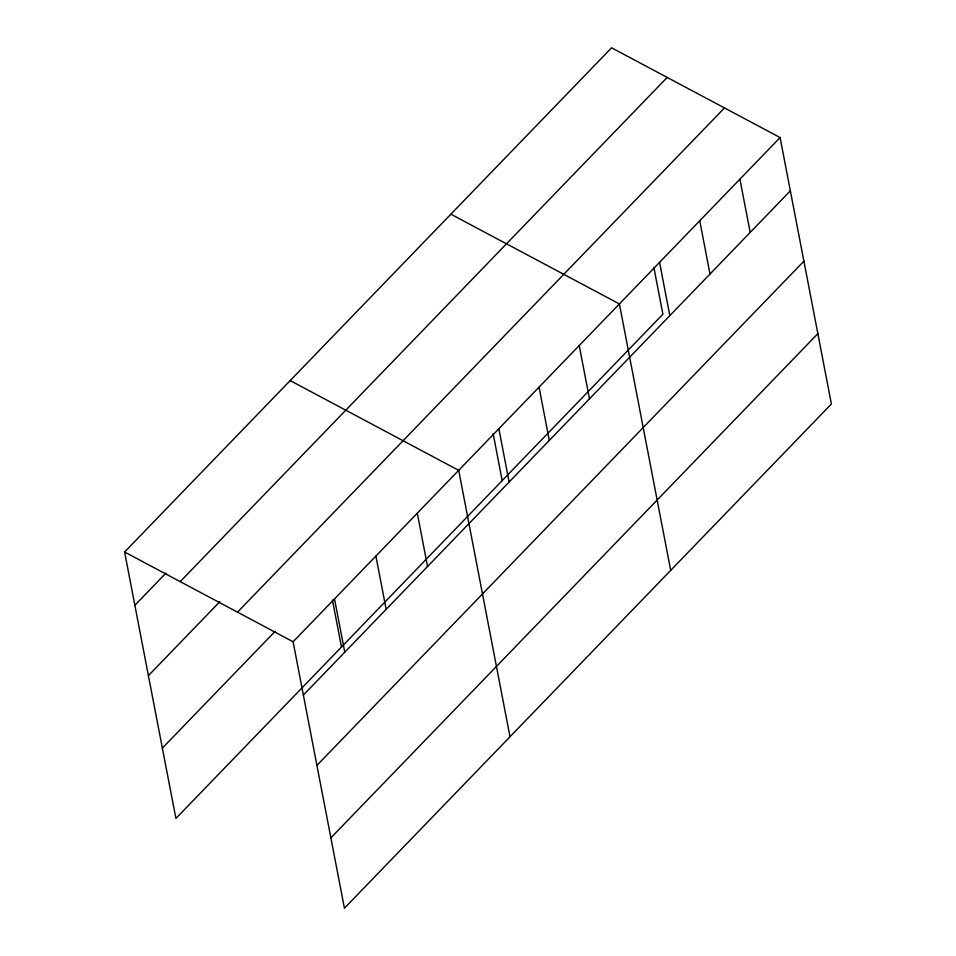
<?xml version="1.0" encoding="UTF-8"?>
<svg xmlns="http://www.w3.org/2000/svg" width="956" height="956" viewBox="0 0 956 956"><rect width="100%" height="100%" fill="white"/><g stroke="black" fill="none" stroke-linecap="round" stroke-linejoin="round"><path stroke-width="1.43" d="M124.603 552.018L611.577 47.8L780.096 137.556L831.397 403.982L344.423 908.2L293.11 641.775L124.603 552.018L175.904 818.444L662.89 314.225L653.856 267.333M134.856 605.303L165.902 573.158M180.206 581.63L667.192 77.424M148.407 675.641L219.808 601.706M237.506 612.151L724.481 107.932M162.365 748.106L275.161 631.318M293.11 641.775L780.096 137.556M303.375 695.06L790.349 190.841M316.914 765.398L803.9 261.179M330.872 837.862L817.858 333.644M450.874 214.192L619.392 303.948L670.694 570.374M290.17 380.584L458.689 470.34L509.99 736.765M739.92 179.154L750.173 232.439M699.744 220.752L709.997 274.037M659.568 262.35L669.821 315.635M579.216 345.546L589.47 398.831M539.041 387.144L549.294 440.429M498.865 428.742L509.118 482.027M493.153 433.725L502.187 480.617M417.294 513.193L427.547 566.478M375.899 556.057L386.164 609.342M334.504 598.91L344.769 652.195M332.449 600.117L341.483 647.009"/></g></svg>
